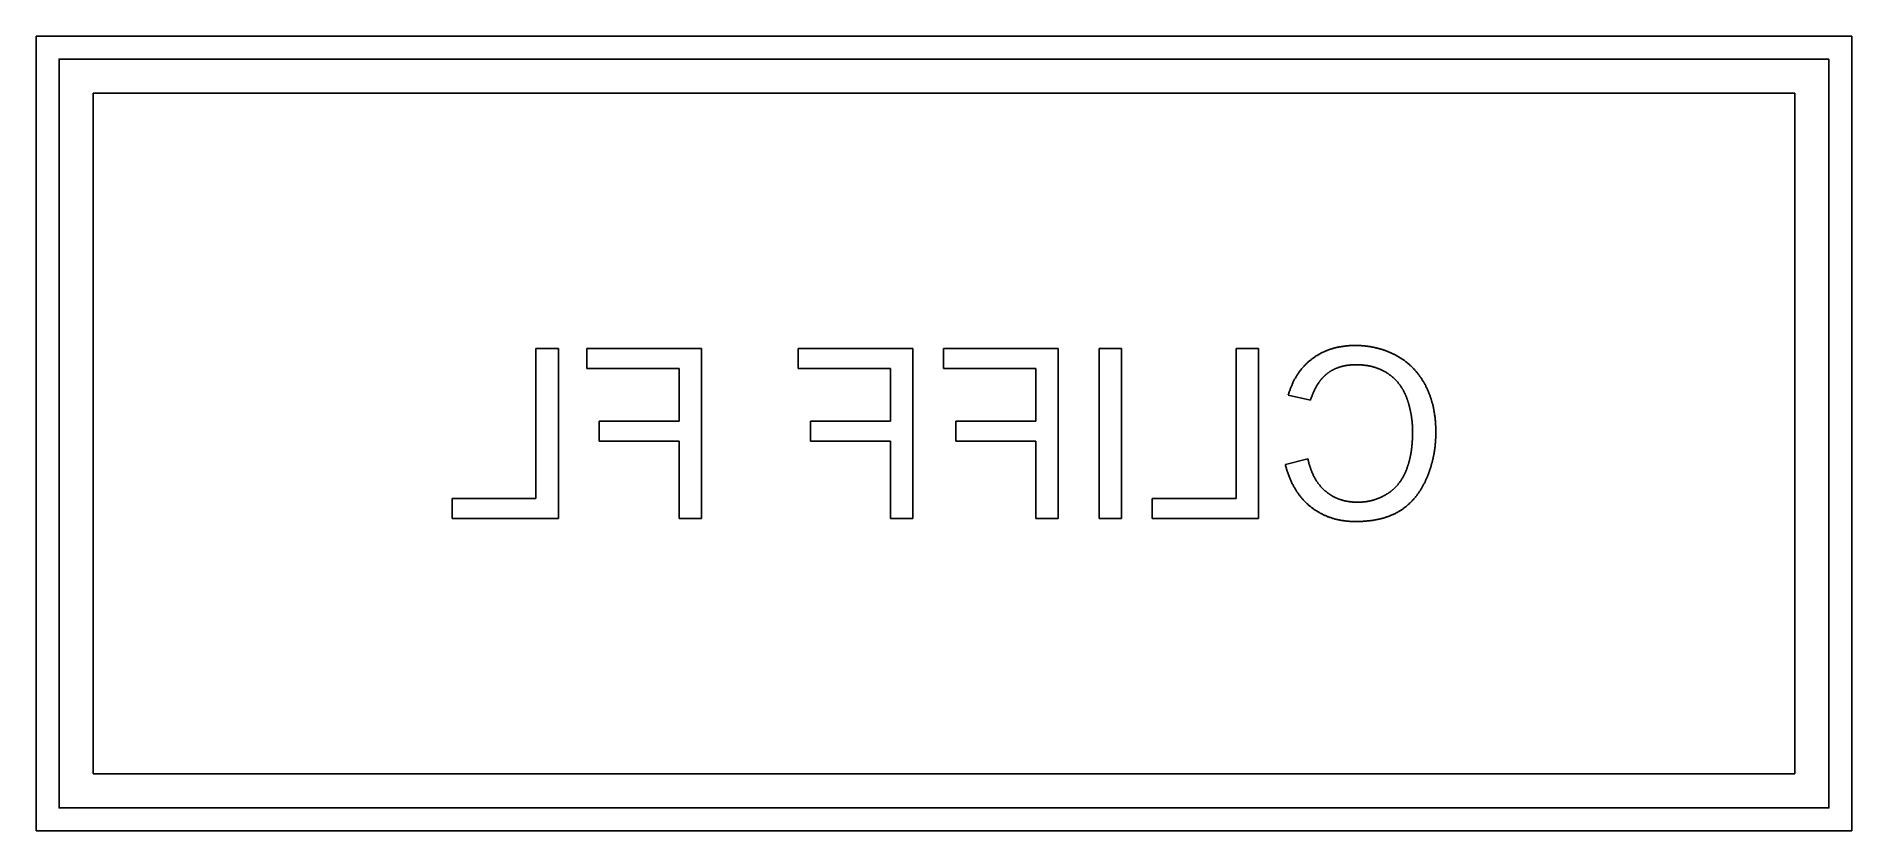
# Model space of a CAD drawing. Extents: x -124 to 146, y -61 to 61.
# Drawn here: x 50 to 82, y 45 to 59 of the extents above.
import ezdxf

# ---------------------------------------------------------------- set-up
doc = ezdxf.new("R2010")
doc.units = 0
doc.layers.add('ENGRAVE', color=5, linetype='Continuous')

msp = doc.modelspace()

# ---------------------------------------------------------------- linework, layer by layer
at = {"layer": 'ENGRAVE', "color": 5}
for points in [[(82, 59), (50, 59), (50, 45), (82, 45), (82, 59)], [(81.6, 58.6), (50.4, 58.6), (50.4, 45.4), (81.6, 45.4), (81.6, 58.6)]]:
    msp.add_lwpolyline(points, close=True, dxfattribs=at)
for points in [[(81, 58), (51, 58)], [(51, 58), (51, 46)], [(81, 46), (81, 58)], [(59.205, 53.5), (58.808, 53.5)], [(58.808, 53.5), (58.808, 50.854)], [(59.205, 50.5), (59.205, 53.5)], [(61.728, 53.5), (59.704, 53.5)], [(59.704, 53.5), (59.704, 53.146)], [(61.728, 50.5), (61.728, 53.5)], [(65.453, 53.5), (63.429, 53.5)], [(63.429, 53.5), (63.429, 53.146)], [(65.453, 50.5), (65.453, 53.5)], [(68.013, 53.5), (65.989, 53.5)], [(65.989, 53.5), (65.989, 53.146)], [(68.013, 50.5), (68.013, 53.5)], [(69.13, 53.5), (68.733, 53.5)], [(68.733, 53.5), (68.733, 50.5)], [(69.13, 50.5), (69.13, 53.5)], [(71.545, 53.5), (71.148, 53.5)], [(71.148, 53.5), (71.148, 50.854)], [(71.545, 50.5), (71.545, 53.5)], [(73.253, 53.551), (73.238, 53.551), (73.223, 53.551), (73.208, 53.551), (73.193, 53.55), (73.178, 53.55), (73.164, 53.549), (73.149, 53.548), (73.134, 53.547), (73.12, 53.546), (73.105, 53.545), (73.091, 53.543), (73.077, 53.542), (73.063, 53.54), (73.049, 53.538), (73.035, 53.536), (73.021, 53.534), (73.007, 53.532), (72.993, 53.53), (72.979, 53.528), (72.966, 53.525), (72.952, 53.522), (72.939, 53.52), (72.925, 53.517), (72.912, 53.514), (72.899, 53.51), (72.886, 53.507), (72.873, 53.504), (72.86, 53.5), (72.847, 53.496), (72.834, 53.492), (72.821, 53.488), (72.809, 53.484), (72.797, 53.48), (72.787, 53.477), (72.777, 53.473), (72.766, 53.469), (72.756, 53.465), (72.746, 53.461), (72.735, 53.457), (72.725, 53.453), (72.715, 53.448), (72.705, 53.444), (72.694, 53.439), (72.684, 53.435), (72.675, 53.43), (72.665, 53.425), (72.655, 53.42), (72.645, 53.415), (72.635, 53.41), (72.626, 53.405), (72.616, 53.4), (72.606, 53.394), (72.597, 53.389), (72.587, 53.383), (72.578, 53.377), (72.569, 53.372), (72.559, 53.366), (72.55, 53.36), (72.541, 53.354), (72.532, 53.348), (72.523, 53.341), (72.514, 53.335), (72.505, 53.328), (72.496, 53.322)], [(73.982, 53.369), (73.972, 53.374), (73.962, 53.38), (73.951, 53.385), (73.941, 53.391), (73.931, 53.396), (73.921, 53.401), (73.91, 53.406), (73.9, 53.411), (73.89, 53.416), (73.879, 53.42), (73.869, 53.425), (73.858, 53.43), (73.848, 53.434), (73.837, 53.438), (73.827, 53.443), (73.816, 53.447), (73.806, 53.451), (73.795, 53.455), (73.784, 53.459), (73.774, 53.463), (73.763, 53.467), (73.752, 53.471), (73.741, 53.474), (73.731, 53.478), (73.72, 53.481), (73.709, 53.485), (73.698, 53.488), (73.687, 53.491), (73.676, 53.494), (73.665, 53.497), (73.654, 53.5), (73.643, 53.503), (73.631, 53.506), (73.62, 53.509), (73.608, 53.512), (73.596, 53.515), (73.584, 53.517), (73.572, 53.52), (73.561, 53.522), (73.549, 53.524), (73.537, 53.526), (73.525, 53.529), (73.513, 53.531), (73.501, 53.533), (73.489, 53.534), (73.477, 53.536), (73.465, 53.538), (73.452, 53.539), (73.44, 53.541), (73.428, 53.542), (73.416, 53.543), (73.403, 53.544), (73.391, 53.546), (73.379, 53.546), (73.366, 53.547), (73.354, 53.548), (73.342, 53.549), (73.329, 53.549), (73.317, 53.55), (73.304, 53.55), (73.291, 53.551), (73.279, 53.551), (73.266, 53.551), (73.253, 53.551)], [(59.704, 53.146), (61.331, 53.146)], [(61.331, 53.146), (61.331, 52.217)], [(63.429, 53.146), (65.056, 53.146)], [(65.056, 53.146), (65.056, 52.217)], [(65.989, 53.146), (67.616, 53.146)], [(67.616, 53.146), (67.616, 52.217)], [(72.496, 53.322), (72.487, 53.315), (72.478, 53.308), (72.47, 53.301), (72.461, 53.294), (72.452, 53.287), (72.444, 53.28), (72.435, 53.273), (72.427, 53.266), (72.418, 53.258), (72.41, 53.251), (72.402, 53.243), (72.394, 53.235), (72.386, 53.228), (72.378, 53.22), (72.37, 53.212), (72.362, 53.204), (72.355, 53.196), (72.347, 53.188), (72.34, 53.18), (72.332, 53.171), (72.325, 53.163), (72.317, 53.155), (72.31, 53.146), (72.303, 53.137), (72.296, 53.129), (72.289, 53.12), (72.282, 53.111), (72.275, 53.102), (72.269, 53.093), (72.262, 53.084), (72.256, 53.075), (72.249, 53.066), (72.242, 53.055), (72.235, 53.045), (72.228, 53.034), (72.221, 53.023), (72.214, 53.012), (72.207, 53.001), (72.201, 52.99), (72.194, 52.978), (72.188, 52.967), (72.181, 52.956), (72.175, 52.944), (72.169, 52.932), (72.163, 52.921), (72.157, 52.909), (72.151, 52.897), (72.146, 52.885), (72.14, 52.872), (72.135, 52.86), (72.129, 52.848), (72.124, 52.835), (72.119, 52.823), (72.114, 52.81), (72.109, 52.797), (72.104, 52.784), (72.099, 52.771), (72.094, 52.758), (72.09, 52.745), (72.085, 52.732), (72.081, 52.718), (72.077, 52.705), (72.073, 52.691), (72.069, 52.677)], [(72.762, 53.062), (72.768, 53.066), (72.774, 53.07), (72.779, 53.074), (72.785, 53.078), (72.791, 53.082), (72.797, 53.086), (72.803, 53.09), (72.808, 53.094), (72.814, 53.098), (72.82, 53.101), (72.826, 53.105), (72.833, 53.108), (72.839, 53.112), (72.845, 53.115), (72.851, 53.119), (72.857, 53.122), (72.864, 53.125), (72.87, 53.128), (72.876, 53.132), (72.883, 53.135), (72.889, 53.138), (72.896, 53.141), (72.902, 53.143), (72.909, 53.146), (72.915, 53.149), (72.922, 53.152), (72.929, 53.154), (72.935, 53.157), (72.942, 53.159), (72.949, 53.162), (72.955, 53.164), (72.963, 53.167), (72.971, 53.169), (72.979, 53.172), (72.988, 53.175), (72.997, 53.177), (73.006, 53.18), (73.014, 53.182), (73.023, 53.184), (73.032, 53.186), (73.041, 53.188), (73.05, 53.19), (73.059, 53.192), (73.068, 53.194), (73.077, 53.196), (73.086, 53.197), (73.095, 53.199), (73.105, 53.2), (73.114, 53.202), (73.123, 53.203), (73.133, 53.204), (73.142, 53.205), (73.152, 53.206), (73.162, 53.207), (73.171, 53.208), (73.181, 53.209), (73.191, 53.209), (73.201, 53.21), (73.211, 53.21), (73.221, 53.211), (73.231, 53.211), (73.241, 53.211), (73.251, 53.211), (73.262, 53.211)], [(73.262, 53.211), (73.273, 53.211), (73.285, 53.211), (73.297, 53.211), (73.308, 53.211), (73.32, 53.21), (73.331, 53.21), (73.343, 53.209), (73.354, 53.208), (73.365, 53.208), (73.377, 53.207), (73.388, 53.206), (73.399, 53.204), (73.41, 53.203), (73.421, 53.202), (73.432, 53.201), (73.442, 53.199), (73.453, 53.197), (73.464, 53.196), (73.474, 53.194), (73.485, 53.192), (73.495, 53.19), (73.506, 53.188), (73.516, 53.186), (73.527, 53.184), (73.537, 53.181), (73.547, 53.179), (73.557, 53.176), (73.567, 53.173), (73.577, 53.171), (73.587, 53.168), (73.597, 53.165), (73.606, 53.162), (73.615, 53.159), (73.623, 53.156), (73.631, 53.154), (73.638, 53.151), (73.646, 53.148), (73.654, 53.145), (73.662, 53.142), (73.669, 53.139), (73.677, 53.136), (73.685, 53.133), (73.692, 53.13), (73.7, 53.126), (73.707, 53.123), (73.715, 53.119), (73.722, 53.116), (73.729, 53.112), (73.737, 53.109), (73.744, 53.105), (73.751, 53.101), (73.758, 53.097), (73.765, 53.093), (73.772, 53.089), (73.779, 53.085), (73.786, 53.081), (73.793, 53.077), (73.8, 53.073), (73.807, 53.068), (73.814, 53.064), (73.821, 53.059), (73.827, 53.055), (73.834, 53.05), (73.841, 53.046)], [(74.491, 52.839), (74.486, 52.85), (74.48, 52.861), (74.474, 52.872), (74.468, 52.883), (74.462, 52.894), (74.456, 52.905), (74.449, 52.915), (74.443, 52.926), (74.437, 52.936), (74.43, 52.947), (74.423, 52.957), (74.417, 52.967), (74.41, 52.977), (74.403, 52.987), (74.396, 52.997), (74.39, 53.007), (74.383, 53.017), (74.375, 53.026), (74.368, 53.036), (74.361, 53.045), (74.354, 53.055), (74.346, 53.064), (74.339, 53.073), (74.331, 53.083), (74.324, 53.092), (74.316, 53.101), (74.308, 53.11), (74.3, 53.118), (74.292, 53.127), (74.284, 53.136), (74.276, 53.144), (74.268, 53.153), (74.26, 53.161), (74.252, 53.169), (74.244, 53.176), (74.236, 53.184), (74.228, 53.192), (74.22, 53.199), (74.212, 53.207), (74.203, 53.214), (74.195, 53.222), (74.186, 53.229), (74.178, 53.236), (74.169, 53.243), (74.16, 53.25), (74.152, 53.257), (74.143, 53.264), (74.134, 53.271), (74.125, 53.278), (74.116, 53.284), (74.107, 53.291), (74.098, 53.297), (74.088, 53.304), (74.079, 53.31), (74.07, 53.316), (74.06, 53.323), (74.051, 53.329), (74.041, 53.335), (74.031, 53.341), (74.022, 53.346), (74.012, 53.352), (74.002, 53.358), (73.992, 53.363), (73.982, 53.369)], [(72.459, 52.585), (72.463, 52.597), (72.467, 52.609), (72.471, 52.62), (72.475, 52.632), (72.479, 52.643), (72.483, 52.654), (72.487, 52.666), (72.492, 52.677), (72.496, 52.687), (72.5, 52.698), (72.505, 52.709), (72.509, 52.719), (72.514, 52.73), (72.518, 52.74), (72.523, 52.75), (72.528, 52.76), (72.533, 52.77), (72.538, 52.78), (72.543, 52.79), (72.548, 52.799), (72.553, 52.809), (72.558, 52.818), (72.563, 52.828), (72.568, 52.837), (72.573, 52.845), (72.579, 52.854), (72.584, 52.863), (72.59, 52.872), (72.596, 52.881), (72.601, 52.89), (72.607, 52.898), (72.612, 52.905), (72.617, 52.912), (72.621, 52.918), (72.625, 52.923), (72.629, 52.928), (72.633, 52.934), (72.638, 52.939), (72.642, 52.945), (72.647, 52.95), (72.651, 52.956), (72.656, 52.961), (72.66, 52.966), (72.665, 52.971), (72.669, 52.977), (72.674, 52.982), (72.678, 52.987), (72.683, 52.992), (72.688, 52.996), (72.693, 53.001), (72.697, 53.006), (72.702, 53.011), (72.707, 53.015), (72.712, 53.02), (72.717, 53.024), (72.722, 53.029), (72.727, 53.033), (72.732, 53.037), (72.737, 53.042), (72.742, 53.046), (72.747, 53.05), (72.752, 53.054), (72.757, 53.058), (72.762, 53.062)], [(73.841, 53.046), (73.848, 53.041), (73.855, 53.035), (73.862, 53.03), (73.869, 53.025), (73.875, 53.02), (73.882, 53.014), (73.889, 53.009), (73.895, 53.003), (73.902, 52.998), (73.908, 52.992), (73.915, 52.987), (73.921, 52.981), (73.927, 52.975), (73.934, 52.969), (73.94, 52.963), (73.946, 52.958), (73.952, 52.952), (73.958, 52.946), (73.964, 52.939), (73.97, 52.933), (73.975, 52.927), (73.981, 52.921), (73.987, 52.915), (73.992, 52.908), (73.998, 52.902), (74.003, 52.895), (74.009, 52.889), (74.014, 52.882), (74.019, 52.876), (74.024, 52.869), (74.029, 52.862), (74.035, 52.856), (74.04, 52.849), (74.045, 52.841), (74.05, 52.834), (74.055, 52.827), (74.06, 52.82), (74.065, 52.812), (74.069, 52.805), (74.074, 52.797), (74.079, 52.79), (74.083, 52.782), (74.088, 52.774), (74.092, 52.767), (74.097, 52.759), (74.101, 52.751), (74.105, 52.743), (74.109, 52.735), (74.113, 52.727), (74.117, 52.719), (74.121, 52.711), (74.125, 52.703), (74.129, 52.694), (74.133, 52.686), (74.136, 52.678), (74.14, 52.669), (74.143, 52.661), (74.147, 52.652), (74.15, 52.644), (74.154, 52.635), (74.157, 52.626), (74.16, 52.617), (74.163, 52.608), (74.166, 52.6)], [(74.67, 52.023), (74.669, 52.038), (74.669, 52.054), (74.669, 52.07), (74.669, 52.086), (74.668, 52.102), (74.668, 52.117), (74.667, 52.133), (74.666, 52.148), (74.665, 52.163), (74.664, 52.179), (74.663, 52.194), (74.662, 52.209), (74.661, 52.224), (74.659, 52.239), (74.658, 52.254), (74.656, 52.269), (74.655, 52.284), (74.653, 52.299), (74.651, 52.313), (74.649, 52.328), (74.647, 52.342), (74.644, 52.357), (74.642, 52.371), (74.64, 52.386), (74.637, 52.4), (74.635, 52.414), (74.632, 52.428), (74.629, 52.442), (74.626, 52.457), (74.623, 52.471), (74.62, 52.485), (74.617, 52.498), (74.614, 52.51), (74.611, 52.521), (74.608, 52.532), (74.605, 52.543), (74.602, 52.554), (74.599, 52.565), (74.596, 52.577), (74.592, 52.588), (74.589, 52.599), (74.585, 52.61), (74.582, 52.621), (74.578, 52.632), (74.575, 52.642), (74.571, 52.653), (74.567, 52.664), (74.563, 52.675), (74.559, 52.685), (74.555, 52.696), (74.551, 52.706), (74.547, 52.717), (74.543, 52.727), (74.538, 52.738), (74.534, 52.748), (74.53, 52.758), (74.525, 52.769), (74.521, 52.779), (74.516, 52.789), (74.511, 52.799), (74.506, 52.809), (74.501, 52.819), (74.496, 52.829), (74.491, 52.839)], [(72.069, 52.677), (72.459, 52.585)], [(74.166, 52.6), (74.169, 52.591), (74.172, 52.582), (74.175, 52.574), (74.177, 52.565), (74.18, 52.556), (74.183, 52.548), (74.185, 52.539), (74.188, 52.53), (74.191, 52.521), (74.193, 52.513), (74.196, 52.504), (74.198, 52.495), (74.2, 52.486), (74.203, 52.478), (74.205, 52.469), (74.207, 52.46), (74.209, 52.451), (74.211, 52.442), (74.213, 52.434), (74.216, 52.425), (74.218, 52.416), (74.219, 52.407), (74.221, 52.398), (74.223, 52.389), (74.225, 52.38), (74.227, 52.372), (74.229, 52.363), (74.23, 52.354), (74.232, 52.345), (74.233, 52.336), (74.235, 52.327), (74.236, 52.318), (74.238, 52.309), (74.239, 52.3), (74.241, 52.291), (74.242, 52.282), (74.243, 52.273), (74.245, 52.264), (74.246, 52.255), (74.247, 52.246), (74.248, 52.236), (74.249, 52.227), (74.25, 52.218), (74.251, 52.209), (74.252, 52.2), (74.253, 52.191), (74.254, 52.182), (74.254, 52.172), (74.255, 52.163), (74.256, 52.154), (74.256, 52.145), (74.257, 52.136), (74.257, 52.127), (74.258, 52.117), (74.258, 52.108), (74.259, 52.099), (74.259, 52.09), (74.259, 52.08), (74.26, 52.071), (74.26, 52.062), (74.26, 52.052), (74.26, 52.043), (74.26, 52.034), (74.26, 52.025)], [(61.331, 52.217), (59.923, 52.217)], [(59.923, 52.217), (59.923, 51.863)], [(65.056, 52.217), (63.648, 52.217)], [(63.648, 52.217), (63.648, 51.863)], [(67.616, 52.217), (66.208, 52.217)], [(66.208, 52.217), (66.208, 51.863)], [(59.923, 51.863), (61.331, 51.863)], [(61.331, 51.863), (61.331, 50.5)], [(63.648, 51.863), (65.056, 51.863)], [(65.056, 51.863), (65.056, 50.5)], [(66.208, 51.863), (67.616, 51.863)], [(67.616, 51.863), (67.616, 50.5)], [(74.26, 52.025), (74.26, 52.011), (74.26, 51.998), (74.26, 51.985), (74.26, 51.972), (74.259, 51.959), (74.259, 51.946), (74.259, 51.933), (74.258, 51.92), (74.258, 51.907), (74.257, 51.895), (74.256, 51.882), (74.255, 51.869), (74.255, 51.857), (74.254, 51.844), (74.253, 51.832), (74.252, 51.82), (74.251, 51.807), (74.249, 51.795), (74.248, 51.783), (74.247, 51.771), (74.246, 51.759), (74.244, 51.747), (74.243, 51.735), (74.241, 51.723), (74.239, 51.711), (74.238, 51.699), (74.236, 51.688), (74.234, 51.676), (74.232, 51.664), (74.23, 51.652), (74.228, 51.64), (74.226, 51.63), (74.224, 51.62), (74.223, 51.611), (74.221, 51.602), (74.219, 51.593), (74.217, 51.584), (74.215, 51.575), (74.213, 51.566), (74.211, 51.557), (74.209, 51.549), (74.207, 51.54), (74.205, 51.531), (74.203, 51.522), (74.2, 51.514), (74.198, 51.505), (74.196, 51.496), (74.193, 51.488), (74.191, 51.479), (74.189, 51.471), (74.186, 51.462), (74.184, 51.454), (74.181, 51.445), (74.178, 51.437), (74.176, 51.429), (74.173, 51.42), (74.17, 51.412), (74.167, 51.404), (74.165, 51.396), (74.162, 51.388), (74.159, 51.379), (74.156, 51.371), (74.153, 51.363), (74.15, 51.355)], [(74.512, 51.218), (74.517, 51.23), (74.521, 51.241), (74.526, 51.253), (74.531, 51.264), (74.535, 51.275), (74.539, 51.287), (74.544, 51.299), (74.548, 51.31), (74.552, 51.322), (74.556, 51.333), (74.56, 51.345), (74.564, 51.357), (74.568, 51.368), (74.572, 51.38), (74.576, 51.392), (74.579, 51.404), (74.583, 51.415), (74.586, 51.427), (74.59, 51.439), (74.593, 51.451), (74.596, 51.463), (74.6, 51.475), (74.603, 51.487), (74.606, 51.499), (74.609, 51.511), (74.612, 51.523), (74.615, 51.535), (74.617, 51.547), (74.62, 51.559), (74.623, 51.571), (74.625, 51.583), (74.628, 51.595), (74.63, 51.608), (74.633, 51.621), (74.635, 51.634), (74.638, 51.647), (74.64, 51.66), (74.642, 51.673), (74.644, 51.686), (74.646, 51.699), (74.648, 51.712), (74.65, 51.726), (74.652, 51.739), (74.653, 51.752), (74.655, 51.765), (74.656, 51.779), (74.658, 51.792), (74.659, 51.805), (74.66, 51.819), (74.662, 51.832), (74.663, 51.845), (74.664, 51.859), (74.665, 51.872), (74.665, 51.886), (74.666, 51.899), (74.667, 51.913), (74.668, 51.927), (74.668, 51.94), (74.669, 51.954), (74.669, 51.968), (74.669, 51.981), (74.669, 51.995), (74.669, 52.009), (74.67, 52.023)], [(72.414, 51.552), (72.017, 51.452)], [(72.727, 50.981), (72.721, 50.986), (72.715, 50.992), (72.709, 50.997), (72.703, 51.002), (72.697, 51.008), (72.691, 51.014), (72.685, 51.019), (72.679, 51.025), (72.673, 51.031), (72.667, 51.037), (72.661, 51.043), (72.656, 51.049), (72.65, 51.055), (72.645, 51.061), (72.639, 51.068), (72.634, 51.074), (72.628, 51.08), (72.623, 51.087), (72.618, 51.093), (72.612, 51.1), (72.607, 51.107), (72.602, 51.113), (72.597, 51.12), (72.592, 51.127), (72.587, 51.134), (72.582, 51.141), (72.577, 51.148), (72.572, 51.155), (72.568, 51.162), (72.563, 51.169), (72.559, 51.177), (72.554, 51.185), (72.548, 51.194), (72.543, 51.203), (72.537, 51.214), (72.531, 51.224), (72.526, 51.234), (72.52, 51.245), (72.515, 51.255), (72.51, 51.265), (72.505, 51.276), (72.5, 51.287), (72.495, 51.298), (72.49, 51.309), (72.486, 51.32), (72.481, 51.331), (72.477, 51.342), (72.472, 51.353), (72.468, 51.365), (72.464, 51.377), (72.46, 51.388), (72.456, 51.4), (72.452, 51.412), (72.448, 51.424), (72.444, 51.437), (72.44, 51.449), (72.437, 51.461), (72.433, 51.474), (72.43, 51.487), (72.427, 51.499), (72.423, 51.512), (72.42, 51.526), (72.417, 51.539), (72.414, 51.552)], [(72.017, 51.452), (72.022, 51.435), (72.026, 51.418), (72.031, 51.402), (72.035, 51.386), (72.04, 51.369), (72.045, 51.353), (72.05, 51.337), (72.055, 51.322), (72.061, 51.306), (72.066, 51.291), (72.072, 51.275), (72.077, 51.26), (72.083, 51.245), (72.089, 51.23), (72.095, 51.215), (72.101, 51.201), (72.107, 51.186), (72.114, 51.172), (72.12, 51.157), (72.127, 51.143), (72.133, 51.129), (72.14, 51.115), (72.147, 51.102), (72.154, 51.088), (72.161, 51.075), (72.168, 51.062), (72.176, 51.048), (72.183, 51.035), (72.191, 51.022), (72.199, 51.009), (72.207, 50.996), (72.215, 50.984), (72.222, 50.974), (72.229, 50.963), (72.235, 50.954), (72.242, 50.944), (72.249, 50.935), (72.256, 50.925), (72.263, 50.915), (72.27, 50.906), (72.278, 50.896), (72.285, 50.887), (72.292, 50.878), (72.3, 50.868), (72.308, 50.859), (72.315, 50.85), (72.323, 50.842), (72.331, 50.833), (72.339, 50.824), (72.347, 50.815), (72.355, 50.807), (72.363, 50.799), (72.371, 50.79), (72.38, 50.782), (72.388, 50.774), (72.397, 50.766), (72.405, 50.758), (72.414, 50.75), (72.423, 50.742), (72.432, 50.734), (72.44, 50.727), (72.449, 50.719), (72.459, 50.712), (72.468, 50.705)], [(74.15, 51.355), (74.146, 51.346), (74.142, 51.337), (74.138, 51.328), (74.134, 51.319), (74.13, 51.309), (74.126, 51.301), (74.122, 51.292), (74.118, 51.283), (74.114, 51.274), (74.109, 51.266), (74.105, 51.257), (74.1, 51.249), (74.096, 51.24), (74.091, 51.232), (74.087, 51.224), (74.082, 51.215), (74.077, 51.207), (74.072, 51.199), (74.067, 51.191), (74.062, 51.184), (74.057, 51.176), (74.052, 51.168), (74.047, 51.16), (74.042, 51.153), (74.036, 51.145), (74.031, 51.138), (74.025, 51.131), (74.02, 51.123), (74.014, 51.116), (74.008, 51.109), (74.003, 51.102), (73.997, 51.095), (73.992, 51.089), (73.986, 51.083), (73.981, 51.077), (73.976, 51.071), (73.97, 51.065), (73.965, 51.059), (73.959, 51.054), (73.953, 51.048), (73.948, 51.042), (73.942, 51.037), (73.936, 51.031), (73.93, 51.026), (73.924, 51.02), (73.918, 51.015), (73.912, 51.01), (73.906, 51.005), (73.9, 50.999), (73.894, 50.994), (73.888, 50.989), (73.881, 50.984), (73.875, 50.979), (73.869, 50.975), (73.862, 50.97), (73.856, 50.965), (73.849, 50.96), (73.843, 50.956), (73.836, 50.951), (73.829, 50.947), (73.822, 50.943), (73.816, 50.938), (73.809, 50.934), (73.802, 50.93)], [(74.049, 50.645), (74.058, 50.651), (74.067, 50.657), (74.076, 50.663), (74.085, 50.669), (74.093, 50.675), (74.102, 50.682), (74.11, 50.688), (74.119, 50.694), (74.127, 50.701), (74.135, 50.708), (74.144, 50.714), (74.152, 50.721), (74.16, 50.728), (74.168, 50.735), (74.176, 50.741), (74.184, 50.748), (74.192, 50.756), (74.2, 50.763), (74.208, 50.77), (74.215, 50.777), (74.223, 50.785), (74.23, 50.792), (74.238, 50.8), (74.245, 50.807), (74.253, 50.815), (74.26, 50.823), (74.268, 50.831), (74.275, 50.839), (74.282, 50.847), (74.289, 50.854), (74.296, 50.863), (74.303, 50.871), (74.31, 50.88), (74.318, 50.89), (74.326, 50.899), (74.333, 50.909), (74.341, 50.919), (74.348, 50.929), (74.355, 50.939), (74.363, 50.949), (74.37, 50.959), (74.377, 50.969), (74.384, 50.979), (74.391, 50.99), (74.397, 51), (74.404, 51.011), (74.411, 51.022), (74.417, 51.032), (74.424, 51.043), (74.43, 51.054), (74.437, 51.065), (74.443, 51.077), (74.449, 51.088), (74.455, 51.099), (74.461, 51.111), (74.467, 51.122), (74.473, 51.134), (74.479, 51.146), (74.485, 51.158), (74.49, 51.17), (74.496, 51.182), (74.501, 51.194), (74.507, 51.206), (74.512, 51.218)], [(73.292, 50.789), (73.281, 50.789), (73.271, 50.789), (73.26, 50.789), (73.249, 50.789), (73.238, 50.79), (73.228, 50.79), (73.217, 50.791), (73.206, 50.792), (73.196, 50.793), (73.185, 50.794), (73.175, 50.795), (73.165, 50.796), (73.154, 50.797), (73.144, 50.799), (73.134, 50.8), (73.124, 50.802), (73.114, 50.804), (73.104, 50.805), (73.094, 50.807), (73.084, 50.809), (73.074, 50.811), (73.064, 50.814), (73.055, 50.816), (73.045, 50.818), (73.036, 50.821), (73.026, 50.824), (73.017, 50.826), (73.007, 50.829), (72.997, 50.832), (72.988, 50.835), (72.979, 50.839), (72.97, 50.842), (72.961, 50.845), (72.953, 50.848), (72.945, 50.851), (72.937, 50.854), (72.929, 50.858), (72.921, 50.861), (72.913, 50.865), (72.905, 50.868), (72.897, 50.872), (72.889, 50.876), (72.881, 50.88), (72.874, 50.884), (72.866, 50.888), (72.858, 50.892), (72.85, 50.896), (72.843, 50.901), (72.835, 50.905), (72.828, 50.909), (72.82, 50.914), (72.813, 50.919), (72.806, 50.923), (72.798, 50.928), (72.791, 50.933), (72.784, 50.938), (72.777, 50.943), (72.769, 50.948), (72.762, 50.953), (72.755, 50.959), (72.748, 50.964), (72.741, 50.97), (72.734, 50.975), (72.727, 50.981)], [(73.802, 50.93), (73.794, 50.925), (73.787, 50.921), (73.78, 50.917), (73.772, 50.913), (73.765, 50.909), (73.757, 50.904), (73.75, 50.901), (73.742, 50.897), (73.735, 50.893), (73.727, 50.889), (73.72, 50.885), (73.712, 50.882), (73.705, 50.878), (73.697, 50.875), (73.689, 50.871), (73.682, 50.868), (73.674, 50.865), (73.666, 50.861), (73.659, 50.858), (73.651, 50.855), (73.643, 50.852), (73.635, 50.849), (73.628, 50.846), (73.62, 50.844), (73.612, 50.841), (73.604, 50.838), (73.596, 50.836), (73.588, 50.833), (73.58, 50.831), (73.573, 50.828), (73.565, 50.826), (73.557, 50.824), (73.549, 50.822), (73.541, 50.82), (73.533, 50.818), (73.525, 50.816), (73.517, 50.814), (73.509, 50.812), (73.501, 50.81), (73.492, 50.808), (73.484, 50.807), (73.476, 50.805), (73.468, 50.804), (73.46, 50.802), (73.452, 50.801), (73.443, 50.8), (73.435, 50.798), (73.427, 50.797), (73.419, 50.796), (73.41, 50.795), (73.402, 50.794), (73.394, 50.794), (73.385, 50.793), (73.377, 50.792), (73.369, 50.791), (73.36, 50.791), (73.352, 50.79), (73.343, 50.79), (73.335, 50.789), (73.326, 50.789), (73.318, 50.789), (73.309, 50.789), (73.301, 50.789), (73.292, 50.789)], [(58.808, 50.854), (57.33, 50.854)], [(57.33, 50.854), (57.33, 50.5)], [(71.148, 50.854), (69.67, 50.854)], [(69.67, 50.854), (69.67, 50.5)], [(72.468, 50.705), (72.477, 50.697), (72.487, 50.69), (72.496, 50.683), (72.506, 50.676), (72.516, 50.669), (72.525, 50.662), (72.535, 50.655), (72.545, 50.648), (72.555, 50.642), (72.565, 50.635), (72.575, 50.629), (72.586, 50.623), (72.596, 50.617), (72.606, 50.611), (72.616, 50.605), (72.627, 50.599), (72.637, 50.593), (72.648, 50.588), (72.659, 50.582), (72.669, 50.577), (72.68, 50.572), (72.691, 50.567), (72.702, 50.561), (72.712, 50.557), (72.724, 50.552), (72.735, 50.547), (72.746, 50.542), (72.757, 50.538), (72.768, 50.534), (72.779, 50.53), (72.79, 50.525), (72.802, 50.521), (72.815, 50.517), (72.828, 50.513), (72.841, 50.508), (72.855, 50.504), (72.868, 50.5), (72.882, 50.497), (72.895, 50.493), (72.909, 50.49), (72.922, 50.486), (72.936, 50.483), (72.95, 50.48), (72.964, 50.477), (72.978, 50.474), (72.992, 50.472), (73.006, 50.469), (73.021, 50.467), (73.035, 50.465), (73.049, 50.463), (73.064, 50.461), (73.078, 50.459), (73.093, 50.457), (73.108, 50.456), (73.123, 50.455), (73.137, 50.453), (73.152, 50.452), (73.167, 50.451), (73.183, 50.451), (73.198, 50.45), (73.213, 50.45), (73.229, 50.449), (73.244, 50.449), (73.26, 50.449)], [(73.26, 50.449), (73.277, 50.449), (73.294, 50.449), (73.311, 50.449), (73.328, 50.45), (73.345, 50.45), (73.362, 50.451), (73.378, 50.452), (73.395, 50.453), (73.411, 50.454), (73.427, 50.455), (73.443, 50.456), (73.459, 50.458), (73.475, 50.459), (73.491, 50.461), (73.507, 50.463), (73.522, 50.465), (73.538, 50.467), (73.553, 50.469), (73.568, 50.472), (73.583, 50.474), (73.598, 50.477), (73.613, 50.479), (73.628, 50.482), (73.643, 50.485), (73.657, 50.488), (73.671, 50.491), (73.686, 50.495), (73.7, 50.498), (73.715, 50.502), (73.729, 50.506), (73.743, 50.51), (73.756, 50.513), (73.767, 50.516), (73.777, 50.52), (73.787, 50.523), (73.796, 50.526), (73.806, 50.529), (73.815, 50.532), (73.825, 50.536), (73.835, 50.539), (73.845, 50.543), (73.855, 50.547), (73.864, 50.55), (73.873, 50.554), (73.883, 50.558), (73.892, 50.562), (73.902, 50.566), (73.911, 50.57), (73.92, 50.574), (73.929, 50.579), (73.938, 50.583), (73.947, 50.587), (73.956, 50.592), (73.965, 50.596), (73.973, 50.601), (73.982, 50.606), (73.991, 50.61), (73.999, 50.615), (74.008, 50.62), (74.016, 50.625), (74.025, 50.63), (74.033, 50.635), (74.041, 50.64), (74.049, 50.645)], [(57.33, 50.5), (59.205, 50.5)], [(61.331, 50.5), (61.728, 50.5)], [(65.056, 50.5), (65.453, 50.5)], [(67.616, 50.5), (68.013, 50.5)], [(68.733, 50.5), (69.13, 50.5)], [(69.67, 50.5), (71.545, 50.5)], [(51, 46), (81, 46)]]:
    msp.add_lwpolyline(points, dxfattribs=at)

doc.saveas('drawing.dxf')
